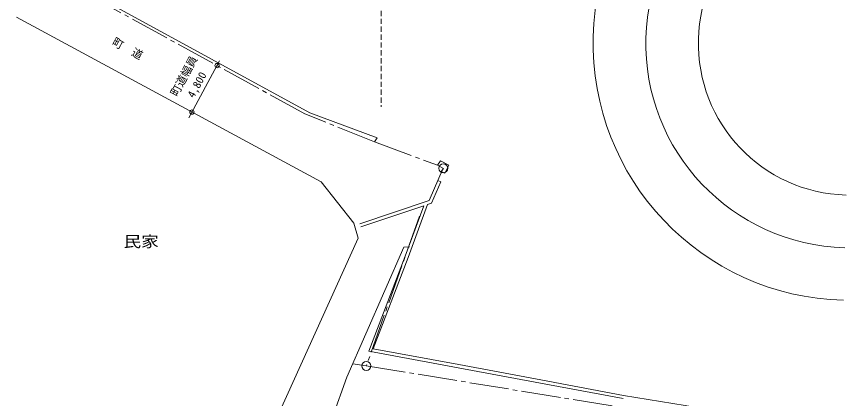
# Model space of a CAD drawing. Units: millimetres at full size, sheet at 1:400; details may follow other scales. Extents: x -8133240 to 7733239, y -5729188 to 5289189.
# Drawn here: x -98257 to -22811, y -33573 to 1375 of the extents above; entities that cross this region are included whole.
import ezdxf
from ezdxf.enums import TextEntityAlignment as Align

# ---------------------------------------------------------------- set-up
doc = ezdxf.new("R2010")
doc.units = ezdxf.units.MM
doc.header["$LTSCALE"] = 400
doc.header["$PDMODE"] = 32
doc.header["$PDSIZE"] = 400
doc.linetypes.add('CHAIN2', pattern=[12, 9, -1, 1, -1])
doc.linetypes.add('DASHED1', pattern=[1.8, 1.2, -0.6])
for name, color, linetype, lineweight in [('0-7_KIGU', 6, 'Continuous', 13), ('0-9_KUTAI-H', 4, 'Continuous', 5), ('0-B_DOURYOKU', 4, 'Continuous', 5), ('0-E_HAISEN', 4, 'Continuous', 5), ('0-F_HIKI', 4, 'CHAIN2', 5)]:
    doc.layers.add(name, color=color, linetype=linetype, lineweight=lineweight)
doc.styles.add('ＭＳ ゴシック', font='')
doc.styles.get('ＭＳ ゴシック').set_extended_font_data('MS Gothic')

msp = doc.modelspace()

# ---------------------------------------------------------------- linework, layer by layer
at = {"layer": '0-7_KIGU', "color": 4, "lineweight": 5}
for radius in [23518.7, 18703.9, 13889.1]:
    msp.add_arc((-21935.7, -1077.3), radius, 88.5, 268.5, dxfattribs=at)
at = {"layer": '0-9_KUTAI-H', "linetype": 'DASHED1'}
msp.add_line((-64874.2, 29248.6), (-64874.2, -6901.4), dxfattribs=at)
at = {"layer": '0-B_DOURYOKU'}
msp.add_line((-82475.5, -7892.1), (-79656.6, -2671.7), dxfattribs=at)
for p in [(-79896.8, -3116.4), (-82192.5, -7367.9)]:
    msp.add_point(p, dxfattribs=at)
at = {"layer": '0-E_HAISEN'}
for p, q in [((-60252.1, -15702.4), (-59409.5, -13753.9)), ((-59674.7, -13639.2), (-59409.5, -13753.9)), ((-66826, -17606.5), (-60466.2, -15469.6)), ((-60615.8, -15824.6), (-60252.1, -15702.4)), ((-66734, -17880.3), (-60966.8, -15942.5)), ((-62663, -20566.1), (-60966.8, -15942.5)), ((-68021.5, -31613.9), (-62778.9, -19722.9)), ((-62778.9, -19722.9), (-62264.7, -19683.3)), ((-65993.3, -29242.4), (-62661.5, -20562.1)), ((-57821.1, -30759.4), (-65993.3, -29242.4)), ((-67449, -30392.3), (-66231.5, -30589.7)), ((-50778.2, -32072.3), (-57821.3, -30759.3)), ((-73214.7, -46211.2), (-68021.5, -31613.9)), ((-42722.2, -33572.8), (-50778.1, -32072.3))]:
    msp.add_line(p, q, dxfattribs=at)
for points in [[(-89411.6, 2384.9), (-71390.6, -7436.7), (-65240.9, -9736.1), (-65490.5, -10092.6)], [(-78769.9, -44989.5), (-66972.5, -18910.8), (-67368.8, -17525.1), (-70357.3, -13758.6), (-98257.4, 1306.7)], [(-59723.8, -12225.3), (-59445.3, -11840.6), (-58675.9, -12238.5)], [(-58675.9, -12238.5), (-59034, -12954.9), (-59365.7, -12808.9), (-59153.5, -12530.4)], [(44355.4, -43793.7), (40844.2, -44392.7), (37130.4, -44786.6), (34307.6, -44936.6), (30293.6, -44842.8), (21149.8, -44223.9), (14800.7, -43361.1), (7870.2, -42432.6), (-917.2, -40894.6), (-15416, -38193.6), (-20902.3, -37152.7), (-29464.7, -35614.6), (-37033, -34226.6), (-42669.3, -33288.8), (-50725.2, -31788.3), (-57768.3, -30475.3), (-65599.2, -29021.7), (-62391.8, -20665.7), (-60615.8, -15824.6)]]:
    msp.add_lwpolyline(points, dxfattribs=at)
at = {"layer": '0-F_HIKI'}
for p, q in [((-65490.5, -10092.6), (-59723.8, -12225.3)), ((-60466.2, -15469.6), (-59188.6, -12515.2)), ((-59153.5, -12530.4), (-59723.8, -12225.3))]:
    msp.add_line(p, q, dxfattribs=at)
for points in [[(-65490.5, -10092.6), (-71871.8, -7525.8), (-90071.1, 2474)], [(-61362.6, -16902), (-66231.5, -30589.7), (-42552.2, -34428.9)]]:
    msp.add_lwpolyline(points, dxfattribs=at)
at = {"layer": '0-F_HIKI', "linetype": 'Continuous'}
for centre in [(-59188.6, -12515.2), (-66231.5, -30589.7)]:
    msp.add_circle(centre, 413.3, dxfattribs=at)

# ---------------------------------------------------------------- texts
at = {"layer": '0-7_KIGU', "color": 2, "style": 'ＭＳ ゴシック', "width": 1.15}
msp.add_text('民家', height=1026, dxfattribs=at).set_placement((-88453.7, -20031.6), align=Align.BOTTOM_LEFT)
at = {"layer": '0-B_DOURYOKU', "color": 7, "style": 'ＭＳ ゴシック'}
for s, rotation, p in [('町\u3000道\u3000\u3000', 331.632, (-89678, -1367.1)), ('町道幅員', 61.632, (-83358.1, -6110.9)), ('4,800', 61.632, (-81814.5, -6247))]:
    msp.add_text(s, height=733.1, rotation=rotation, dxfattribs=at).set_placement(p, align=Align.BOTTOM_LEFT)

doc.saveas('drawing.dxf')
